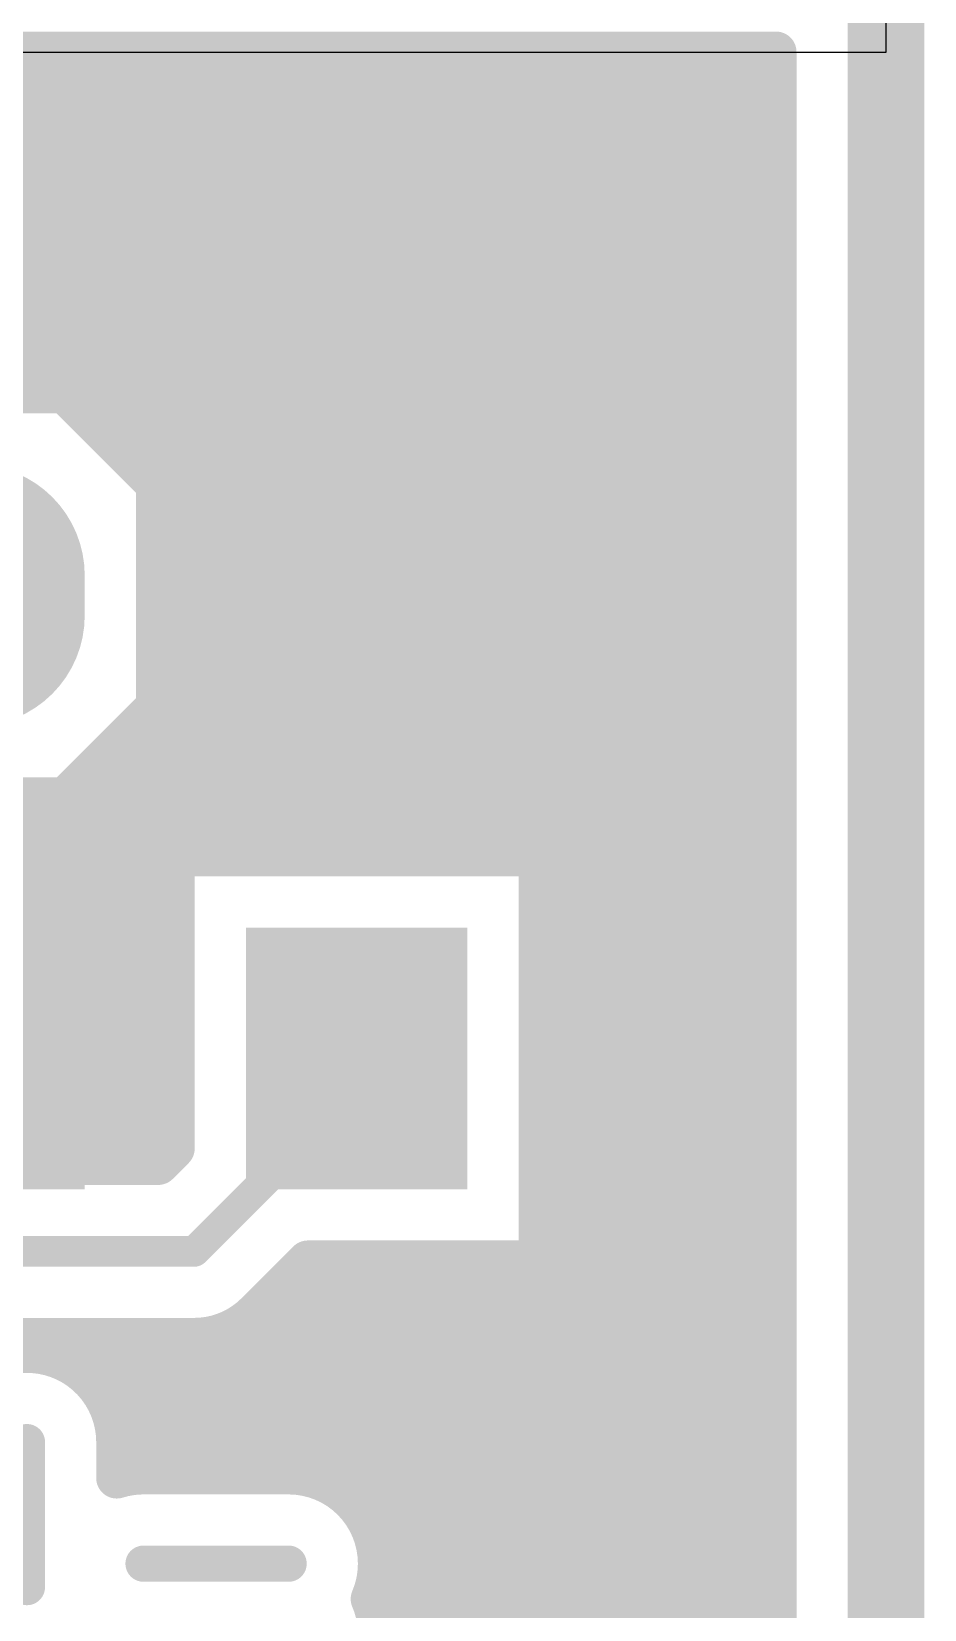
# Model space of a CAD drawing. Header units: inches. Extents: x 0 to 226, y 0 to 70.
# Drawn here: x 44.64 to 49.07, y 55.63 to 63.47 of the extents above; entities that cross this region are included whole.
import ezdxf

# ---------------------------------------------------------------- set-up
doc = ezdxf.new("R2010")
doc.units = ezdxf.units.IN
for name, color, linetype in [('Keep-Out Layer', 6, 'Continuous'), ('Multi-Layer', 9, 'Continuous'), ('Top Layer', 1, 'Continuous')]:
    doc.layers.add(name, color=color, linetype=linetype)

msp = doc.modelspace()

# ---------------------------------------------------------------- linework, layer by layer
at = {"layer": 'Keep-Out Layer'}
msp.add_lwpolyline([(48.88101983999999, 44.86414191999999, 0.3809999999999999, 0.3809999999999999, 0), (48.88101983999999, 69.69424212, 0.3809999999999999, 0.3809999999999999, 0)], format="xyseb", dxfattribs=at)
at = {"layer": 'Multi-Layer'}
for p, q in [((48.88101983999999, 63.37060732), (48.88101983999999, 69.72828319999999)), ((29.44051008, 63.37060732), (48.88101983999999, 63.37060732))]:
    msp.add_line(p, q, dxfattribs=at)
at = {"layer": 'Top Layer'}
for points in [[(42.75552282, 63.37060732, 0.2032, 0.2032, 0), (48.33491984, 63.37060732, 0.2032, 0.2032, 0)], [(42.75552282, 63.31126783999999, 0.2032, 0.2032, 0), (48.33491984, 63.31126783999999, 0.2032, 0.2032, 0)], [(44.53764016, 61.67679815999999, 0.2032, 0.2032, 0), (44.53764016, 63.37060732, 0.2032, 0.2032, 0)], [(44.74084016, 61.67679815999999, 0.2032, 0.2032, 0), (44.74084016, 63.37060732, 0.2032, 0.2032, 0)], [(44.94404016, 61.53862978, 0.2032, 0.2032, 0), (44.94404016, 63.37060732, 0.2032, 0.2032, 0)], [(45.14724016, 61.33542978, 0.2032, 0.2032, 0), (45.14724016, 63.37060732, 0.2032, 0.2032, 0)], [(45.35044016, 59.37679768, 0.2032, 0.2032, 0), (45.35044016, 63.37060732, 0.2032, 0.2032, 0)], [(45.55364016, 59.37679768, 0.2032, 0.2032, 0), (45.55364016, 63.37060732, 0.2032, 0.2032, 0)], [(45.75684016, 59.37679768, 0.2032, 0.2032, 0), (45.75684016, 63.37060732, 0.2032, 0.2032, 0)], [(45.96004016, 59.37679768, 0.2032, 0.2032, 0), (45.96004016, 63.37060732, 0.2032, 0.2032, 0)], [(46.16324016, 59.37679768, 0.2032, 0.2032, 0), (46.16324016, 63.37060732, 0.2032, 0.2032, 0)], [(46.36644016, 59.37679768, 0.2032, 0.2032, 0), (46.36644016, 63.37060732, 0.2032, 0.2032, 0)], [(46.56964016, 59.37679768, 0.2032, 0.2032, 0), (46.56964016, 63.37060732, 0.2032, 0.2032, 0)], [(46.77284016, 59.37679768, 0.2032, 0.2032, 0), (46.77284016, 63.37060732, 0.2032, 0.2032, 0)], [(46.97604016, 59.37679768, 0.2032, 0.2032, 0), (46.97604016, 63.37060732, 0.2032, 0.2032, 0)], [(47.17924016, 45.41024192, 0.2032, 0.2032, 0), (47.17924016, 63.37060732, 0.2032, 0.2032, 0)], [(47.38244016, 45.41024192, 0.2032, 0.2032, 0), (47.38244016, 63.37060732, 0.2032, 0.2032, 0)], [(47.58564016, 45.41024192, 0.2032, 0.2032, 0), (47.58564016, 63.37060732, 0.2032, 0.2032, 0)], [(47.78884016, 45.41024192, 0.2032, 0.2032, 0), (47.78884016, 63.37060732, 0.2032, 0.2032, 0)], [(47.99204016, 45.41024192, 0.2032, 0.2032, 0), (47.99204016, 63.37060732, 0.2032, 0.2032, 0)], [(48.19524016, 45.41024192, 0.2032, 0.2032, 0), (48.19524016, 63.37060732, 0.2032, 0.2032, 0)], [(48.33491984, 45.41024192, 0.2032, 0.2032, 0), (48.33491984, 63.37060732, 0.2032, 0.2032, 0)], [(41.075864, 63.10806784, 0.2032, 0.2032, 0), (48.33491984, 63.10806784, 0.2032, 0.2032, 0)], [(41.075864, 62.90486783999999, 0.2032, 0.2032, 0), (48.33491984, 62.90486783999999, 0.2032, 0.2032, 0)], [(41.075864, 62.70166783999999, 0.2032, 0.2032, 0), (48.33491984, 62.70166783999999, 0.2032, 0.2032, 0)], [(41.075864, 62.49846784, 0.2032, 0.2032, 0), (48.33491984, 62.49846784, 0.2032, 0.2032, 0)], [(41.075864, 62.29526783999999, 0.2032, 0.2032, 0), (48.33491984, 62.29526783999999, 0.2032, 0.2032, 0)], [(41.075864, 62.09206783999999, 0.2032, 0.2032, 0), (48.33491984, 62.09206783999999, 0.2032, 0.2032, 0)], [(41.075864, 61.88886784, 0.2032, 0.2032, 0), (48.33491984, 61.88886784, 0.2032, 0.2032, 0)], [(41.075864, 61.68566783999999, 0.2032, 0.2032, 0), (48.33491984, 61.68566783999999, 0.2032, 0.2032, 0)], [(43.90027034, 61.67679815999999, 0.2032, 0.2032, 0), (44.80587178, 61.67679815999999, 0.2032, 0.2032, 0)], [(44.80587178, 61.67679815999999, 0.2032, 0.2032, 0), (45.2586725, 61.22399743999999, 0.2032, 0.2032, 0)], [(45.0002021, 61.48246783999999, 0.2032, 0.2032, 0), (48.33491984, 61.48246783999999, 0.2032, 0.2032, 0)], [(45.2034021, 61.27926784, 0.2032, 0.2032, 0), (48.33491984, 61.27926784, 0.2032, 0.2032, 0)], [(44.35307106, 60.57119711999999, 1.10000034, 1.10000034, 0), (44.35307106, 60.77119672, 1.10000034, 1.10000034, 0)], [(45.2586725, 60.11839639999999, 0.2032, 0.2032, 0), (45.2586725, 61.22399743999999, 0.2032, 0.2032, 0)], [(45.2586725, 61.07606783999999, 0.2032, 0.2032, 0), (48.33491984, 61.07606783999999, 0.2032, 0.2032, 0)], [(45.2586725, 60.87286783999999, 0.2032, 0.2032, 0), (48.33491984, 60.87286783999999, 0.2032, 0.2032, 0)], [(45.2586725, 60.66966784, 0.2032, 0.2032, 0), (48.33491984, 60.66966784, 0.2032, 0.2032, 0)], [(45.2586725, 60.46646783999999, 0.2032, 0.2032, 0), (48.33491984, 60.46646783999999, 0.2032, 0.2032, 0)], [(45.2586725, 60.26326783999999, 0.2032, 0.2032, 0), (48.33491984, 60.26326783999999, 0.2032, 0.2032, 0)], [(44.80587178, 59.66559568, 0.2032, 0.2032, 0), (45.2586725, 60.11839639999999, 0.2032, 0.2032, 0)], [(45.20034394, 60.06006783999999, 0.2032, 0.2032, 0), (48.33491984, 60.06006783999999, 0.2032, 0.2032, 0)], [(45.14724016, 57.84467222, 0.2032, 0.2032, 0), (45.14724016, 60.00696406, 0.2032, 0.2032, 0)], [(44.94404016, 57.84467222, 0.2032, 0.2032, 0), (44.94404016, 59.80376406, 0.2032, 0.2032, 0)], [(44.99714394, 59.85686783999999, 0.2032, 0.2032, 0), (48.33491984, 59.85686783999999, 0.2032, 0.2032, 0)], [(44.06006428, 59.65366783999999, 0.2032, 0.2032, 0), (48.33491984, 59.65366783999999, 0.2032, 0.2032, 0)], [(44.07199212, 59.66559568, 0.2032, 0.2032, 0), (44.80587178, 59.66559568, 0.2032, 0.2032, 0)], [(44.53764016, 57.84467222, 0.2032, 0.2032, 0), (44.53764016, 59.66559568, 0.2032, 0.2032, 0)], [(44.74084016, 57.84467222, 0.2032, 0.2032, 0), (44.74084016, 59.66559568, 0.2032, 0.2032, 0)], [(43.85686428, 59.45046783999999, 0.2032, 0.2032, 0), (48.33491984, 59.45046783999999, 0.2032, 0.2032, 0)], [(45.34746836, 59.37679768, 0.2032, 0.2032, 0), (47.15867124, 59.37679768, 0.2032, 0.2032, 0)], [(45.34746836, 57.92385164, 0.2032, 0.2032, 0), (45.34746836, 59.37679768, 0.2032, 0.2032, 0)], [(47.15867124, 57.36559519999999, 0.2032, 0.2032, 0), (47.15867124, 59.37679768, 0.2032, 0.2032, 0)], [(43.69056032, 59.24726783999999, 0.2032, 0.2032, 0), (45.34746836, 59.24726783999999, 0.2032, 0.2032, 0)], [(47.15867124, 59.24726783999999, 0.2032, 0.2032, 0), (48.33491984, 59.24726783999999, 0.2032, 0.2032, 0)], [(43.69056032, 59.04406783999999, 0.2032, 0.2032, 0), (45.34746836, 59.04406783999999, 0.2032, 0.2032, 0)], [(47.15867124, 59.04406783999999, 0.2032, 0.2032, 0), (48.33491984, 59.04406783999999, 0.2032, 0.2032, 0)], [(43.69056032, 58.84086783999999, 0.2032, 0.2032, 0), (45.34746836, 58.84086783999999, 0.2032, 0.2032, 0)], [(47.15867124, 58.84086783999999, 0.2032, 0.2032, 0), (48.33491984, 58.84086783999999, 0.2032, 0.2032, 0)], [(43.69056032, 58.63766784, 0.2032, 0.2032, 0), (45.34746836, 58.63766784, 0.2032, 0.2032, 0)], [(47.15867124, 58.63766784, 0.2032, 0.2032, 0), (48.33491984, 58.63766784, 0.2032, 0.2032, 0)], [(43.69056032, 58.43446784, 0.2032, 0.2032, 0), (45.34746836, 58.43446784, 0.2032, 0.2032, 0)], [(47.15867124, 58.43446784, 0.2032, 0.2032, 0), (48.33491984, 58.43446784, 0.2032, 0.2032, 0)], [(43.69056032, 58.23126784, 0.2032, 0.2032, 0), (45.34746836, 58.23126784, 0.2032, 0.2032, 0)], [(47.15867124, 58.23126784, 0.2032, 0.2032, 0), (48.33491984, 58.23126784, 0.2032, 0.2032, 0)], [(45.44714558, 57.41287222, 0.1524, 0.1524, 0), (46.2530698, 58.21879644, 0.1524, 0.1524, 0)], [(46.2530698, 58.21879644, 0.1524, 0.1524, 0), (46.25307488, 58.21879644, 0.1524, 0.1524, 0)], [(43.69056032, 58.02806784, 0.2032, 0.2032, 0), (45.34746836, 58.02806784, 0.2032, 0.2032, 0)], [(47.15867124, 58.02806784, 0.2032, 0.2032, 0), (48.33491984, 58.02806784, 0.2032, 0.2032, 0)], [(45.26828894, 57.84467222, 0.2032, 0.2032, 0), (45.34746836, 57.92385164, 0.2032, 0.2032, 0)], [(43.69056032, 57.84467222, 0.2032, 0.2032, 0), (45.26828894, 57.84467222, 0.2032, 0.2032, 0)], [(47.15867124, 57.82486784, 0.2032, 0.2032, 0), (48.33491984, 57.82486784, 0.2032, 0.2032, 0)], [(47.15867124, 57.62166784, 0.2032, 0.2032, 0), (48.33491984, 57.62166784, 0.2032, 0.2032, 0)], [(43.34669766, 57.41287222, 0.1524, 0.1524, 0), (45.44714558, 57.41287222, 0.1524, 0.1524, 0)], [(45.75296158, 57.10803158, 0.2032, 0.2032, 0), (46.0105252, 57.36559519999999, 0.2032, 0.2032, 0)], [(46.0105252, 57.36559519999999, 0.2032, 0.2032, 0), (47.15867124, 57.36559519999999, 0.2032, 0.2032, 0)], [(46.16324016, 56.23185604, 0.2032, 0.2032, 0), (46.16324016, 57.36559519999999, 0.2032, 0.2032, 0)], [(46.36644016, 45.41024192, 0.2032, 0.2032, 0), (46.36644016, 57.36559519999999, 0.2032, 0.2032, 0)], [(46.56964016, 45.41024192, 0.2032, 0.2032, 0), (46.56964016, 57.36559519999999, 0.2032, 0.2032, 0)], [(46.77284016, 45.41024192, 0.2032, 0.2032, 0), (46.77284016, 57.36559519999999, 0.2032, 0.2032, 0)], [(46.97604016, 45.41024192, 0.2032, 0.2032, 0), (46.97604016, 57.36559519999999, 0.2032, 0.2032, 0)], [(47.15867124, 57.41846784, 0.2032, 0.2032, 0), (48.33491984, 57.41846784, 0.2032, 0.2032, 0)], [(45.96004016, 56.30504105999999, 0.2032, 0.2032, 0), (45.96004016, 57.31511016, 0.2032, 0.2032, 0)], [(45.86019784, 57.21526784, 0.2032, 0.2032, 0), (48.33491984, 57.21526784, 0.2032, 0.2032, 0)], [(45.75296158, 57.10803158, 0.2032, 0.2032, -0.1993267855441518), (45.44714558, 56.98107222, 0.2032, 0.2032, 0)], [(45.7524739, 57.1075439, 0.2032, 0.2032, -0.198912367379658), (45.44714558, 56.98107222, 0.2032, 0.2032, 0)], [(45.75684016, 56.30730927999999, 0.2032, 0.2032, 0), (45.75684016, 57.11191016, 0.2032, 0.2032, 0)], [(43.5255543, 56.98107222, 0.2032, 0.2032, 0), (45.44714558, 56.98107222, 0.2032, 0.2032, 0)], [(44.53764016, 56.90404164, 0.2032, 0.2032, 0), (44.53764016, 56.98107222, 0.2032, 0.2032, 0)], [(44.74084016, 56.89320854, 0.2032, 0.2032, 0), (44.74084016, 56.98107222, 0.2032, 0.2032, 0)], [(44.94404016, 56.76714579999999, 0.2032, 0.2032, 0), (44.94404016, 56.98107222, 0.2032, 0.2032, 0)], [(45.14724016, 56.30472609999999, 0.2032, 0.2032, 0), (45.14724016, 56.98107222, 0.2032, 0.2032, 0)], [(45.35044016, 56.30730927999999, 0.2032, 0.2032, 0), (45.35044016, 56.98107222, 0.2032, 0.2032, 0)], [(45.55364016, 56.30730927999999, 0.2032, 0.2032, 0), (45.55364016, 56.99440976, 0.2032, 0.2032, 0)], [(45.60779041999999, 57.01206784, 0.2032, 0.2032, 0), (48.33491984, 57.01206784, 0.2032, 0.2032, 0)], [(44.44114556, 56.8752101, 0.2032, 0.2032, -0.5380189141260412), (45.06174376, 56.46541157999999, 0.2032, 0.2032, 0)], [(44.90003974, 56.80886784, 0.2032, 0.2032, 0), (48.33491984, 56.80886784, 0.2032, 0.2032, 0)], [(45.03909458, 56.60566784, 0.2032, 0.2032, 0), (48.33491984, 56.60566784, 0.2032, 0.2032, 0)], [(44.61614393999999, 55.74541048, 0.17999964, 0.17999964, 0), (44.61614393999999, 56.46540904, 0.17999964, 0.17999964, 0)], [(45.06174376, 56.28687244, 0.2032, 0.2032, 0), (45.06174376, 56.46541157999999, 0.2032, 0.2032, 0)], [(45.06174376, 56.40246784, 0.2032, 0.2032, 0), (48.33491984, 56.40246784, 0.2032, 0.2032, 0)], [(45.06174376, 56.28687244, 0.2032, 0.2032, -0.07615422015174254), (45.19514202, 56.30730927999999, 0.2032, 0.2032, 0)], [(45.19514202, 56.30730927999999, 0.2032, 0.2032, 0), (45.91514566, 56.30730927999999, 0.2032, 0.2032, 0)], [(45.91514566, 56.30730927999999, 0.2032, 0.2032, -0.4142135623730951), (46.36074548, 55.86170946, 0.2032, 0.2032, 0)], [(46.20602899999999, 56.19926784, 0.2032, 0.2032, 0), (48.33491984, 56.19926784, 0.2032, 0.2032, 0)], [(46.34000638, 55.99606784, 0.2032, 0.2032, 0), (48.33491984, 55.99606784, 0.2032, 0.2032, 0)], [(46.36074548, 55.86170946, 0.2032, 0.2032, -0.1012428938695137), (46.32494418, 55.68671108, 0.2032, 0.2032, 0)], [(45.19514456, 55.86170946, 0.17999964, 0.17999964, 0), (45.91514312, 55.86170946, 0.17999964, 0.17999964, 0)], [(46.35539624, 55.79286784, 0.2032, 0.2032, 0), (48.33491984, 55.79286784, 0.2032, 0.2032, 0)], [(46.32494418, 55.68671108, 0.2032, 0.2032, -0.1012428938695139), (46.36074548, 55.51171016, 0.2032, 0.2032, 0)], [(46.35387224, 55.58966784, 0.2032, 0.2032, 0), (48.33491984, 55.58966784, 0.2032, 0.2032, 0)]]:
    msp.add_lwpolyline(points, format="xyseb", dxfattribs=at)
for points in [[(44.5597534, 63.13547698, 0.3048, 0.3048, 1), (44.8645534, 63.13547698, 0.3048, 0.3048, 1)], [(44.69004016, 63.37060732, 0.1016, 0.1016, 1), (44.79164016, 63.37060732, 0.1016, 0.1016, 1)], [(44.89324016, 63.37060732, 0.1016, 0.1016, 1), (44.99484016, 63.37060732, 0.1016, 0.1016, 1)], [(45.09644016, 63.37060732, 0.1016, 0.1016, 1), (45.19804016, 63.37060732, 0.1016, 0.1016, 1)], [(45.29964016, 63.37060732, 0.1016, 0.1016, 1), (45.40124016, 63.37060732, 0.1016, 0.1016, 1)], [(45.41070928, 63.13547698, 0.3048, 0.3048, 1), (45.71550928, 63.13547698, 0.3048, 0.3048, 1)], [(45.50284016, 63.37060732, 0.1016, 0.1016, 1), (45.60444016, 63.37060732, 0.1016, 0.1016, 1)], [(45.70604016, 63.37060732, 0.1016, 0.1016, 1), (45.80764016, 63.37060732, 0.1016, 0.1016, 1)], [(45.90924016, 63.37060732, 0.1016, 0.1016, 1), (46.01084016, 63.37060732, 0.1016, 0.1016, 1)], [(46.11244016, 63.37060732, 0.1016, 0.1016, 1), (46.21404016, 63.37060732, 0.1016, 0.1016, 1)], [(46.26166516, 63.13547698, 0.3048, 0.3048, 1), (46.56646516, 63.13547698, 0.3048, 0.3048, 1)], [(46.31564016, 63.37060732, 0.1016, 0.1016, 1), (46.41724016, 63.37060732, 0.1016, 0.1016, 1)], [(46.51884016, 63.37060732, 0.1016, 0.1016, 1), (46.62044016, 63.37060732, 0.1016, 0.1016, 1)], [(46.72204016, 63.37060732, 0.1016, 0.1016, 1), (46.82364016, 63.37060732, 0.1016, 0.1016, 1)], [(46.92524016, 63.37060732, 0.1016, 0.1016, 1), (47.02684016, 63.37060732, 0.1016, 0.1016, 1)], [(47.11262103999999, 63.13547698, 0.3048, 0.3048, 1), (47.41742103999999, 63.13547698, 0.3048, 0.3048, 1)], [(47.12844016, 63.37060732, 0.1016, 0.1016, 1), (47.23004016, 63.37060732, 0.1016, 0.1016, 1)], [(47.33164016, 63.37060732, 0.1016, 0.1016, 1), (47.43324016, 63.37060732, 0.1016, 0.1016, 1)], [(47.53484016, 63.37060732, 0.1016, 0.1016, 1), (47.63644016, 63.37060732, 0.1016, 0.1016, 1)], [(47.73804016, 63.37060732, 0.1016, 0.1016, 1), (47.83964016, 63.37060732, 0.1016, 0.1016, 1)], [(47.94124016, 63.37060732, 0.1016, 0.1016, 1), (48.04284016, 63.37060732, 0.1016, 0.1016, 1)], [(48.14444016, 63.37060732, 0.1016, 0.1016, 1), (48.24604016, 63.37060732, 0.1016, 0.1016, 1)], [(48.28411984, 63.37060732, 0.1016, 0.1016, 1), (48.38571983999999, 63.37060732, 0.1016, 0.1016, 1)], [(48.28411984, 63.37060732, 0.1016, 0.1016, 1), (48.38571983999999, 63.37060732, 0.1016, 0.1016, 1)], [(48.28411984, 63.31126783999999, 0.1016, 0.1016, 1), (48.38571983999999, 63.31126783999999, 0.1016, 0.1016, 1)], [(48.28411984, 63.10806784, 0.1016, 0.1016, 1), (48.38571983999999, 63.10806784, 0.1016, 0.1016, 1)], [(48.28411984, 62.90486783999999, 0.1016, 0.1016, 1), (48.38571983999999, 62.90486783999999, 0.1016, 0.1016, 1)], [(48.28411984, 62.70166783999999, 0.1016, 0.1016, 1), (48.38571983999999, 62.70166783999999, 0.1016, 0.1016, 1)], [(44.2580776, 62.2036983, 0.3556, 0.3556, 1), (44.6136776, 62.2036983, 0.3556, 0.3556, 1)], [(46.9573864, 62.1935129, 0.3556, 0.3556, 1), (47.3129864, 62.1935129, 0.3556, 0.3556, 1)], [(48.28411984, 62.49846784, 0.1016, 0.1016, 1), (48.38571983999999, 62.49846784, 0.1016, 0.1016, 1)], [(45.33263984, 62.14258335999999, 0.3048, 0.3048, 1), (45.63743984, 62.14258335999999, 0.3048, 0.3048, 1)], [(48.28411984, 62.29526783999999, 0.1016, 0.1016, 1), (48.38571983999999, 62.29526783999999, 0.1016, 0.1016, 1)], [(48.28411984, 62.09206783999999, 0.1016, 0.1016, 1), (48.38571983999999, 62.09206783999999, 0.1016, 0.1016, 1)], [(48.28411984, 61.88886784, 0.1016, 0.1016, 1), (48.38571983999999, 61.88886784, 0.1016, 0.1016, 1)], [(44.69004016, 61.67679815999999, 0.1016, 0.1016, 1), (44.79164016, 61.67679815999999, 0.1016, 0.1016, 1)], [(44.75507178, 61.67679815999999, 0.1016, 0.1016, 1), (44.85667178, 61.67679815999999, 0.1016, 0.1016, 1)], [(44.75507178, 61.67679815999999, 0.1016, 0.1016, 1), (44.85667178, 61.67679815999999, 0.1016, 0.1016, 1)], [(46.51753967999999, 61.46140615999999, 0.3048, 0.3048, 1), (46.82233967999999, 61.46140615999999, 0.3048, 0.3048, 1)], [(48.28411984, 61.68566783999999, 0.1016, 0.1016, 1), (48.38571983999999, 61.68566783999999, 0.1016, 0.1016, 1)], [(44.89324016, 61.53862978, 0.1016, 0.1016, 1), (44.99484016, 61.53862978, 0.1016, 0.1016, 1)], [(44.9494021, 61.48246783999999, 0.1016, 0.1016, 1), (45.0510021, 61.48246783999999, 0.1016, 0.1016, 1)], [(48.28411984, 61.48246783999999, 0.1016, 0.1016, 1), (48.38571983999999, 61.48246783999999, 0.1016, 0.1016, 1)], [(45.09644016, 61.33542978, 0.1016, 0.1016, 1), (45.19804016, 61.33542978, 0.1016, 0.1016, 1)], [(45.1526021, 61.27926784, 0.1016, 0.1016, 1), (45.2542021, 61.27926784, 0.1016, 0.1016, 1)], [(48.28411984, 61.27926784, 0.1016, 0.1016, 1), (48.38571983999999, 61.27926784, 0.1016, 0.1016, 1)], [(44.07807034, 60.77119672, 0.5499989, 0.5499989, 1), (44.62807178, 60.77119672, 0.5499989, 0.5499989, 1)], [(45.20787249999999, 61.22399743999999, 0.1016, 0.1016, 1), (45.3094725, 61.22399743999999, 0.1016, 0.1016, 1)], [(45.20787249999999, 61.22399743999999, 0.1016, 0.1016, 1), (45.3094725, 61.22399743999999, 0.1016, 0.1016, 1)], [(47.3116656, 61.00946396, 0.3048, 0.3048, 1), (47.6164656, 61.00946396, 0.3048, 0.3048, 1)], [(45.20787249999999, 61.07606783999999, 0.1016, 0.1016, 1), (45.3094725, 61.07606783999999, 0.1016, 0.1016, 1)], [(48.28411984, 61.07606783999999, 0.1016, 0.1016, 1), (48.38571983999999, 61.07606783999999, 0.1016, 0.1016, 1)], [(44.07807034, 60.57119711999999, 0.5499989, 0.5499989, 1), (44.62807178, 60.57119711999999, 0.5499989, 0.5499989, 1)], [(45.20787249999999, 60.87286783999999, 0.1016, 0.1016, 1), (45.3094725, 60.87286783999999, 0.1016, 0.1016, 1)], [(48.28411984, 60.87286783999999, 0.1016, 0.1016, 1), (48.38571983999999, 60.87286783999999, 0.1016, 0.1016, 1)], [(45.20787249999999, 60.66966784, 0.1016, 0.1016, 1), (45.3094725, 60.66966784, 0.1016, 0.1016, 1)], [(48.28411984, 60.66966784, 0.1016, 0.1016, 1), (48.38571983999999, 60.66966784, 0.1016, 0.1016, 1)], [(45.20787249999999, 60.46646783999999, 0.1016, 0.1016, 1), (45.3094725, 60.46646783999999, 0.1016, 0.1016, 1)], [(48.28411984, 60.46646783999999, 0.1016, 0.1016, 1), (48.38571983999999, 60.46646783999999, 0.1016, 0.1016, 1)], [(45.20787249999999, 60.26326783999999, 0.1016, 0.1016, 1), (45.3094725, 60.26326783999999, 0.1016, 0.1016, 1)], [(48.28411984, 60.26326783999999, 0.1016, 0.1016, 1), (48.38571983999999, 60.26326783999999, 0.1016, 0.1016, 1)], [(45.20787249999999, 60.11839639999999, 0.1016, 0.1016, 1), (45.3094725, 60.11839639999999, 0.1016, 0.1016, 1)], [(45.20787249999999, 60.11839639999999, 0.1016, 0.1016, 1), (45.3094725, 60.11839639999999, 0.1016, 0.1016, 1)], [(45.14954394, 60.06006783999999, 0.1016, 0.1016, 1), (45.25114394, 60.06006783999999, 0.1016, 0.1016, 1)], [(48.28411984, 60.06006783999999, 0.1016, 0.1016, 1), (48.38571983999999, 60.06006783999999, 0.1016, 0.1016, 1)], [(45.09644016, 60.00696406, 0.1016, 0.1016, 1), (45.19804016, 60.00696406, 0.1016, 0.1016, 1)], [(46.8428832, 59.7472262, 0.3048, 0.3048, 1), (47.1476832, 59.7472262, 0.3048, 0.3048, 1)], [(44.89324016, 59.80376406, 0.1016, 0.1016, 1), (44.99484016, 59.80376406, 0.1016, 0.1016, 1)], [(44.94634394, 59.85686783999999, 0.1016, 0.1016, 1), (45.04794394, 59.85686783999999, 0.1016, 0.1016, 1)], [(47.68295264, 59.57954047999999, 0.3048, 0.3048, 1), (47.98775264, 59.57954047999999, 0.3048, 0.3048, 1)], [(48.28411984, 59.85686783999999, 0.1016, 0.1016, 1), (48.38571983999999, 59.85686783999999, 0.1016, 0.1016, 1)], [(44.69004016, 59.66559568, 0.1016, 0.1016, 1), (44.79164016, 59.66559568, 0.1016, 0.1016, 1)], [(44.75507178, 59.66559568, 0.1016, 0.1016, 1), (44.85667178, 59.66559568, 0.1016, 0.1016, 1)], [(44.75507178, 59.66559568, 0.1016, 0.1016, 1), (44.85667178, 59.66559568, 0.1016, 0.1016, 1)], [(48.28411984, 59.65366783999999, 0.1016, 0.1016, 1), (48.38571983999999, 59.65366783999999, 0.1016, 0.1016, 1)], [(44.18996496, 59.30000585999999, 0.3048, 0.3048, 1), (44.49476496, 59.30000585999999, 0.3048, 0.3048, 1)], [(48.28411984, 59.45046783999999, 0.1016, 0.1016, 1), (48.38571983999999, 59.45046783999999, 0.1016, 0.1016, 1)], [(45.29666836, 59.37679768, 0.1016, 0.1016, 1), (45.39826836, 59.37679768, 0.1016, 0.1016, 1)], [(45.29666836, 59.37679768, 0.1016, 0.1016, 1), (45.39826836, 59.37679768, 0.1016, 0.1016, 1)], [(45.29964016, 59.37679768, 0.1016, 0.1016, 1), (45.40124016, 59.37679768, 0.1016, 0.1016, 1)], [(45.50284016, 59.37679768, 0.1016, 0.1016, 1), (45.60444016, 59.37679768, 0.1016, 0.1016, 1)], [(45.70604016, 59.37679768, 0.1016, 0.1016, 1), (45.80764016, 59.37679768, 0.1016, 0.1016, 1)], [(45.90924016, 59.37679768, 0.1016, 0.1016, 1), (46.01084016, 59.37679768, 0.1016, 0.1016, 1)], [(46.11244016, 59.37679768, 0.1016, 0.1016, 1), (46.21404016, 59.37679768, 0.1016, 0.1016, 1)], [(46.31564016, 59.37679768, 0.1016, 0.1016, 1), (46.41724016, 59.37679768, 0.1016, 0.1016, 1)], [(46.51884016, 59.37679768, 0.1016, 0.1016, 1), (46.62044016, 59.37679768, 0.1016, 0.1016, 1)], [(46.72204016, 59.37679768, 0.1016, 0.1016, 1), (46.82364016, 59.37679768, 0.1016, 0.1016, 1)], [(46.92524016, 59.37679768, 0.1016, 0.1016, 1), (47.02684016, 59.37679768, 0.1016, 0.1016, 1)], [(47.10787123999999, 59.37679768, 0.1016, 0.1016, 1), (47.20947124, 59.37679768, 0.1016, 0.1016, 1)], [(47.10787123999999, 59.37679768, 0.1016, 0.1016, 1), (47.20947124, 59.37679768, 0.1016, 0.1016, 1)], [(45.29666836, 59.24726783999999, 0.1016, 0.1016, 1), (45.39826836, 59.24726783999999, 0.1016, 0.1016, 1)], [(47.10787123999999, 59.24726783999999, 0.1016, 0.1016, 1), (47.20947124, 59.24726783999999, 0.1016, 0.1016, 1)], [(48.28411984, 59.24726783999999, 0.1016, 0.1016, 1), (48.38571983999999, 59.24726783999999, 0.1016, 0.1016, 1)], [(45.29666836, 59.04406783999999, 0.1016, 0.1016, 1), (45.39826836, 59.04406783999999, 0.1016, 0.1016, 1)], [(47.10787123999999, 59.04406783999999, 0.1016, 0.1016, 1), (47.20947124, 59.04406783999999, 0.1016, 0.1016, 1)], [(48.28411984, 59.04406783999999, 0.1016, 0.1016, 1), (48.38571983999999, 59.04406783999999, 0.1016, 0.1016, 1)], [(45.29666836, 58.84086783999999, 0.1016, 0.1016, 1), (45.39826836, 58.84086783999999, 0.1016, 0.1016, 1)], [(47.10787123999999, 58.84086783999999, 0.1016, 0.1016, 1), (47.20947124, 58.84086783999999, 0.1016, 0.1016, 1)], [(48.28411984, 58.84086783999999, 0.1016, 0.1016, 1), (48.38571983999999, 58.84086783999999, 0.1016, 0.1016, 1)], [(45.29666836, 58.63766784, 0.1016, 0.1016, 1), (45.39826836, 58.63766784, 0.1016, 0.1016, 1)], [(47.10787123999999, 58.63766784, 0.1016, 0.1016, 1), (47.20947124, 58.63766784, 0.1016, 0.1016, 1)], [(48.28411984, 58.63766784, 0.1016, 0.1016, 1), (48.38571983999999, 58.63766784, 0.1016, 0.1016, 1)], [(45.29666836, 58.43446784, 0.1016, 0.1016, 1), (45.39826836, 58.43446784, 0.1016, 0.1016, 1)], [(47.10787123999999, 58.43446784, 0.1016, 0.1016, 1), (47.20947124, 58.43446784, 0.1016, 0.1016, 1)], [(47.2874848, 58.16855016, 0.3048, 0.3048, 1), (47.5922848, 58.16855016, 0.3048, 0.3048, 1)], [(48.28411984, 58.43446784, 0.1016, 0.1016, 1), (48.38571983999999, 58.43446784, 0.1016, 0.1016, 1)], [(45.29666836, 58.23126784, 0.1016, 0.1016, 1), (45.39826836, 58.23126784, 0.1016, 0.1016, 1)], [(47.10787123999999, 58.23126784, 0.1016, 0.1016, 1), (47.20947124, 58.23126784, 0.1016, 0.1016, 1)], [(48.28411984, 58.23126784, 0.1016, 0.1016, 1), (48.38571983999999, 58.23126784, 0.1016, 0.1016, 1)], [(46.2149698, 58.21879644, 0.0762, 0.0762, 1), (46.2911698, 58.21879644, 0.0762, 0.0762, 1)], [(46.2149698, 58.21879644, 0.0762, 0.0762, 1), (46.2911698, 58.21879644, 0.0762, 0.0762, 1)], [(46.21497488, 58.21879644, 0.0762, 0.0762, 1), (46.29117488, 58.21879644, 0.0762, 0.0762, 1)], [(45.29666836, 58.02806784, 0.1016, 0.1016, 1), (45.39826836, 58.02806784, 0.1016, 0.1016, 1)], [(47.10787123999999, 58.02806784, 0.1016, 0.1016, 1), (47.20947124, 58.02806784, 0.1016, 0.1016, 1)], [(48.28411984, 58.02806784, 0.1016, 0.1016, 1), (48.38571983999999, 58.02806784, 0.1016, 0.1016, 1)], [(45.29666836, 57.92385164, 0.1016, 0.1016, 1), (45.39826836, 57.92385164, 0.1016, 0.1016, 1)], [(45.29666836, 57.92385164, 0.1016, 0.1016, 1), (45.39826836, 57.92385164, 0.1016, 0.1016, 1)], [(44.69004016, 57.84467222, 0.1016, 0.1016, 1), (44.79164016, 57.84467222, 0.1016, 0.1016, 1)], [(44.89324016, 57.84467222, 0.1016, 0.1016, 1), (44.99484016, 57.84467222, 0.1016, 0.1016, 1)], [(45.09644016, 57.84467222, 0.1016, 0.1016, 1), (45.19804016, 57.84467222, 0.1016, 0.1016, 1)], [(45.21748894, 57.84467222, 0.1016, 0.1016, 1), (45.31908894, 57.84467222, 0.1016, 0.1016, 1)], [(45.21748894, 57.84467222, 0.1016, 0.1016, 1), (45.31908894, 57.84467222, 0.1016, 0.1016, 1)], [(47.10787123999999, 57.82486784, 0.1016, 0.1016, 1), (47.20947124, 57.82486784, 0.1016, 0.1016, 1)], [(48.28411984, 57.82486784, 0.1016, 0.1016, 1), (48.38571983999999, 57.82486784, 0.1016, 0.1016, 1)], [(47.10787123999999, 57.62166784, 0.1016, 0.1016, 1), (47.20947124, 57.62166784, 0.1016, 0.1016, 1)], [(48.28411984, 57.62166784, 0.1016, 0.1016, 1), (48.38571983999999, 57.62166784, 0.1016, 0.1016, 1)], [(45.40904558, 57.41287222, 0.0762, 0.0762, 1), (45.48524558, 57.41287222, 0.0762, 0.0762, 1)], [(45.40904558, 57.41287222, 0.0762, 0.0762, 1), (45.48524558, 57.41287222, 0.0762, 0.0762, 1)], [(45.9597252, 57.36559519999999, 0.1016, 0.1016, 1), (46.0613252, 57.36559519999999, 0.1016, 0.1016, 1)], [(45.9597252, 57.36559519999999, 0.1016, 0.1016, 1), (46.0613252, 57.36559519999999, 0.1016, 0.1016, 1)], [(46.11244016, 57.36559519999999, 0.1016, 0.1016, 1), (46.21404016, 57.36559519999999, 0.1016, 0.1016, 1)], [(46.31564016, 57.36559519999999, 0.1016, 0.1016, 1), (46.41724016, 57.36559519999999, 0.1016, 0.1016, 1)], [(46.51884016, 57.36559519999999, 0.1016, 0.1016, 1), (46.62044016, 57.36559519999999, 0.1016, 0.1016, 1)], [(46.72204016, 57.36559519999999, 0.1016, 0.1016, 1), (46.82364016, 57.36559519999999, 0.1016, 0.1016, 1)], [(46.92524016, 57.36559519999999, 0.1016, 0.1016, 1), (47.02684016, 57.36559519999999, 0.1016, 0.1016, 1)], [(47.10787123999999, 57.41846784, 0.1016, 0.1016, 1), (47.20947124, 57.41846784, 0.1016, 0.1016, 1)], [(47.10787123999999, 57.36559519999999, 0.1016, 0.1016, 1), (47.20947124, 57.36559519999999, 0.1016, 0.1016, 1)], [(47.10787123999999, 57.36559519999999, 0.1016, 0.1016, 1), (47.20947124, 57.36559519999999, 0.1016, 0.1016, 1)], [(48.28411984, 57.41846784, 0.1016, 0.1016, 1), (48.38571983999999, 57.41846784, 0.1016, 0.1016, 1)], [(45.90924016, 57.31511016, 0.1016, 0.1016, 1), (46.01084016, 57.31511016, 0.1016, 0.1016, 1)], [(45.80939784, 57.21526784, 0.1016, 0.1016, 1), (45.91099784, 57.21526784, 0.1016, 0.1016, 1)], [(48.28411984, 57.21526784, 0.1016, 0.1016, 1), (48.38571983999999, 57.21526784, 0.1016, 0.1016, 1)], [(45.7016739, 57.1075439, 0.1016, 0.1016, 1), (45.8032739, 57.1075439, 0.1016, 0.1016, 1)], [(45.70216158, 57.10803158, 0.1016, 0.1016, 1), (45.80376157999999, 57.10803158, 0.1016, 0.1016, 1)], [(45.70216158, 57.10803158, 0.1016, 0.1016, 1), (45.80376157999999, 57.10803158, 0.1016, 0.1016, 1)], [(45.70604016, 57.11191016, 0.1016, 0.1016, 1), (45.80764016, 57.11191016, 0.1016, 0.1016, 1)], [(47.68295264, 56.86852482, 0.3048, 0.3048, 1), (47.98775264, 56.86852482, 0.3048, 0.3048, 1)], [(44.69004016, 56.98107222, 0.1016, 0.1016, 1), (44.79164016, 56.98107222, 0.1016, 0.1016, 1)], [(44.89324016, 56.98107222, 0.1016, 0.1016, 1), (44.99484016, 56.98107222, 0.1016, 0.1016, 1)], [(45.09644016, 56.98107222, 0.1016, 0.1016, 1), (45.19804016, 56.98107222, 0.1016, 0.1016, 1)], [(45.29964016, 56.98107222, 0.1016, 0.1016, 1), (45.40124016, 56.98107222, 0.1016, 0.1016, 1)], [(45.39634558, 56.98107222, 0.1016, 0.1016, 1), (45.49794558, 56.98107222, 0.1016, 0.1016, 1)], [(45.39634558, 56.98107222, 0.1016, 0.1016, 1), (45.49794558, 56.98107222, 0.1016, 0.1016, 1)], [(45.39634558, 56.98107222, 0.1016, 0.1016, 1), (45.49794558, 56.98107222, 0.1016, 0.1016, 1)], [(45.50284016, 56.99440976, 0.1016, 0.1016, 1), (45.60444016, 56.99440976, 0.1016, 0.1016, 1)], [(45.55699042, 57.01206784, 0.1016, 0.1016, 1), (45.65859042, 57.01206784, 0.1016, 0.1016, 1)], [(48.28411984, 57.01206784, 0.1016, 0.1016, 1), (48.38571983999999, 57.01206784, 0.1016, 0.1016, 1)], [(44.69004016, 56.89320854, 0.1016, 0.1016, 1), (44.79164016, 56.89320854, 0.1016, 0.1016, 1)], [(45.61661184, 56.75281003999999, 0.3048, 0.3048, 1), (45.92141184, 56.75281003999999, 0.3048, 0.3048, 1)], [(46.679104, 56.70634328000001, 0.3048, 0.3048, 1), (46.983904, 56.70634328000001, 0.3048, 0.3048, 1)], [(44.84923973999999, 56.80886784, 0.1016, 0.1016, 1), (44.95083974, 56.80886784, 0.1016, 0.1016, 1)], [(48.28411984, 56.80886784, 0.1016, 0.1016, 1), (48.38571983999999, 56.80886784, 0.1016, 0.1016, 1)], [(44.89324016, 56.76714579999999, 0.1016, 0.1016, 1), (44.99484016, 56.76714579999999, 0.1016, 0.1016, 1)], [(44.98829458, 56.60566784, 0.1016, 0.1016, 1), (45.08989458, 56.60566784, 0.1016, 0.1016, 1)], [(48.28411984, 56.60566784, 0.1016, 0.1016, 1), (48.38571983999999, 56.60566784, 0.1016, 0.1016, 1)], [(44.5711453, 56.46540904, 0.08999982, 0.08999982, 1), (44.66114258, 56.46540904, 0.08999982, 0.08999982, 1)], [(45.01094376, 56.46541157999999, 0.1016, 0.1016, 1), (45.11254376, 56.46541157999999, 0.1016, 0.1016, 1)], [(45.01094376, 56.46541157999999, 0.1016, 0.1016, 1), (45.11254376, 56.46541157999999, 0.1016, 0.1016, 1)], [(45.01094376, 56.40246784, 0.1016, 0.1016, 1), (45.11254376, 56.40246784, 0.1016, 0.1016, 1)], [(48.28411984, 56.40246784, 0.1016, 0.1016, 1), (48.38571983999999, 56.40246784, 0.1016, 0.1016, 1)], [(45.01094376, 56.28687244, 0.1016, 0.1016, 1), (45.11254376, 56.28687244, 0.1016, 0.1016, 1)], [(45.01094376, 56.28687244, 0.1016, 0.1016, 1), (45.11254376, 56.28687244, 0.1016, 0.1016, 1)], [(45.09644016, 56.30472609999999, 0.1016, 0.1016, 1), (45.19804016, 56.30472609999999, 0.1016, 0.1016, 1)], [(45.14434202, 56.30730927999999, 0.1016, 0.1016, 1), (45.24594201999999, 56.30730927999999, 0.1016, 0.1016, 1)], [(45.14434202, 56.30730927999999, 0.1016, 0.1016, 1), (45.24594201999999, 56.30730927999999, 0.1016, 0.1016, 1)], [(45.29964016, 56.30730927999999, 0.1016, 0.1016, 1), (45.40124016, 56.30730927999999, 0.1016, 0.1016, 1)], [(45.50284016, 56.30730927999999, 0.1016, 0.1016, 1), (45.60444016, 56.30730927999999, 0.1016, 0.1016, 1)], [(45.70604016, 56.30730927999999, 0.1016, 0.1016, 1), (45.80764016, 56.30730927999999, 0.1016, 0.1016, 1)], [(45.86434566, 56.30730927999999, 0.1016, 0.1016, 1), (45.96594566, 56.30730927999999, 0.1016, 0.1016, 1)], [(45.86434566, 56.30730927999999, 0.1016, 0.1016, 1), (45.96594566, 56.30730927999999, 0.1016, 0.1016, 1)], [(45.90924016, 56.30504105999999, 0.1016, 0.1016, 1), (46.01084016, 56.30504105999999, 0.1016, 0.1016, 1)], [(46.11244016, 56.23185604, 0.1016, 0.1016, 1), (46.21404016, 56.23185604, 0.1016, 0.1016, 1)], [(46.155229, 56.19926784, 0.1016, 0.1016, 1), (46.256829, 56.19926784, 0.1016, 0.1016, 1)], [(48.28411984, 56.19926784, 0.1016, 0.1016, 1), (48.38571983999999, 56.19926784, 0.1016, 0.1016, 1)], [(46.28920638, 55.99606784, 0.1016, 0.1016, 1), (46.39080637999999, 55.99606784, 0.1016, 0.1016, 1)], [(48.28411984, 55.99606784, 0.1016, 0.1016, 1), (48.38571983999999, 55.99606784, 0.1016, 0.1016, 1)], [(46.30994548, 55.86170946, 0.1016, 0.1016, 1), (46.41154547999999, 55.86170946, 0.1016, 0.1016, 1)], [(46.30994548, 55.86170946, 0.1016, 0.1016, 1), (46.41154547999999, 55.86170946, 0.1016, 0.1016, 1)], [(47.61683136, 55.678324, 0.3048, 0.3048, 1), (47.92163136, 55.678324, 0.3048, 0.3048, 1)], [(45.15014591999999, 55.86170946, 0.08999982, 0.08999982, 1), (45.2401432, 55.86170946, 0.08999982, 0.08999982, 1)], [(45.87014447999999, 55.86170946, 0.08999982, 0.08999982, 1), (45.96014175999999, 55.86170946, 0.08999982, 0.08999982, 1)], [(46.30459624, 55.79286784, 0.1016, 0.1016, 1), (46.40619624, 55.79286784, 0.1016, 0.1016, 1)], [(48.28411984, 55.79286784, 0.1016, 0.1016, 1), (48.38571983999999, 55.79286784, 0.1016, 0.1016, 1)], [(44.5711453, 55.74541048, 0.08999982, 0.08999982, 1), (44.66114258, 55.74541048, 0.08999982, 0.08999982, 1)], [(46.27414418, 55.68671108, 0.1016, 0.1016, 1), (46.37574418, 55.68671108, 0.1016, 0.1016, 1)], [(46.27414418, 55.68671108, 0.1016, 0.1016, 1), (46.37574418, 55.68671108, 0.1016, 0.1016, 1)], [(46.30307224, 55.58966784, 0.1016, 0.1016, 1), (46.40467224, 55.58966784, 0.1016, 0.1016, 1)], [(48.28411984, 55.58966784, 0.1016, 0.1016, 1), (48.38571983999999, 55.58966784, 0.1016, 0.1016, 1)]]:
    msp.add_lwpolyline(points, format="xyseb", close=True, dxfattribs=at)
for points in [[(45.70307089999999, 61.32119562), (45.70307089999999, 60.02119822), (46.8030687, 61.32119562), (46.8030687, 60.02119822)], [(43.80307215999999, 59.02119514), (43.80307215999999, 57.72119773999999), (44.90306996, 59.02119514), (44.90306996, 57.72119773999999)], [(45.70307089999999, 59.02119514), (45.70307089999999, 57.72119773999999), (46.8030687, 59.02119514), (46.8030687, 57.72119773999999)]]:
    msp.add_solid(points, dxfattribs=at)

doc.saveas('drawing.dxf')
